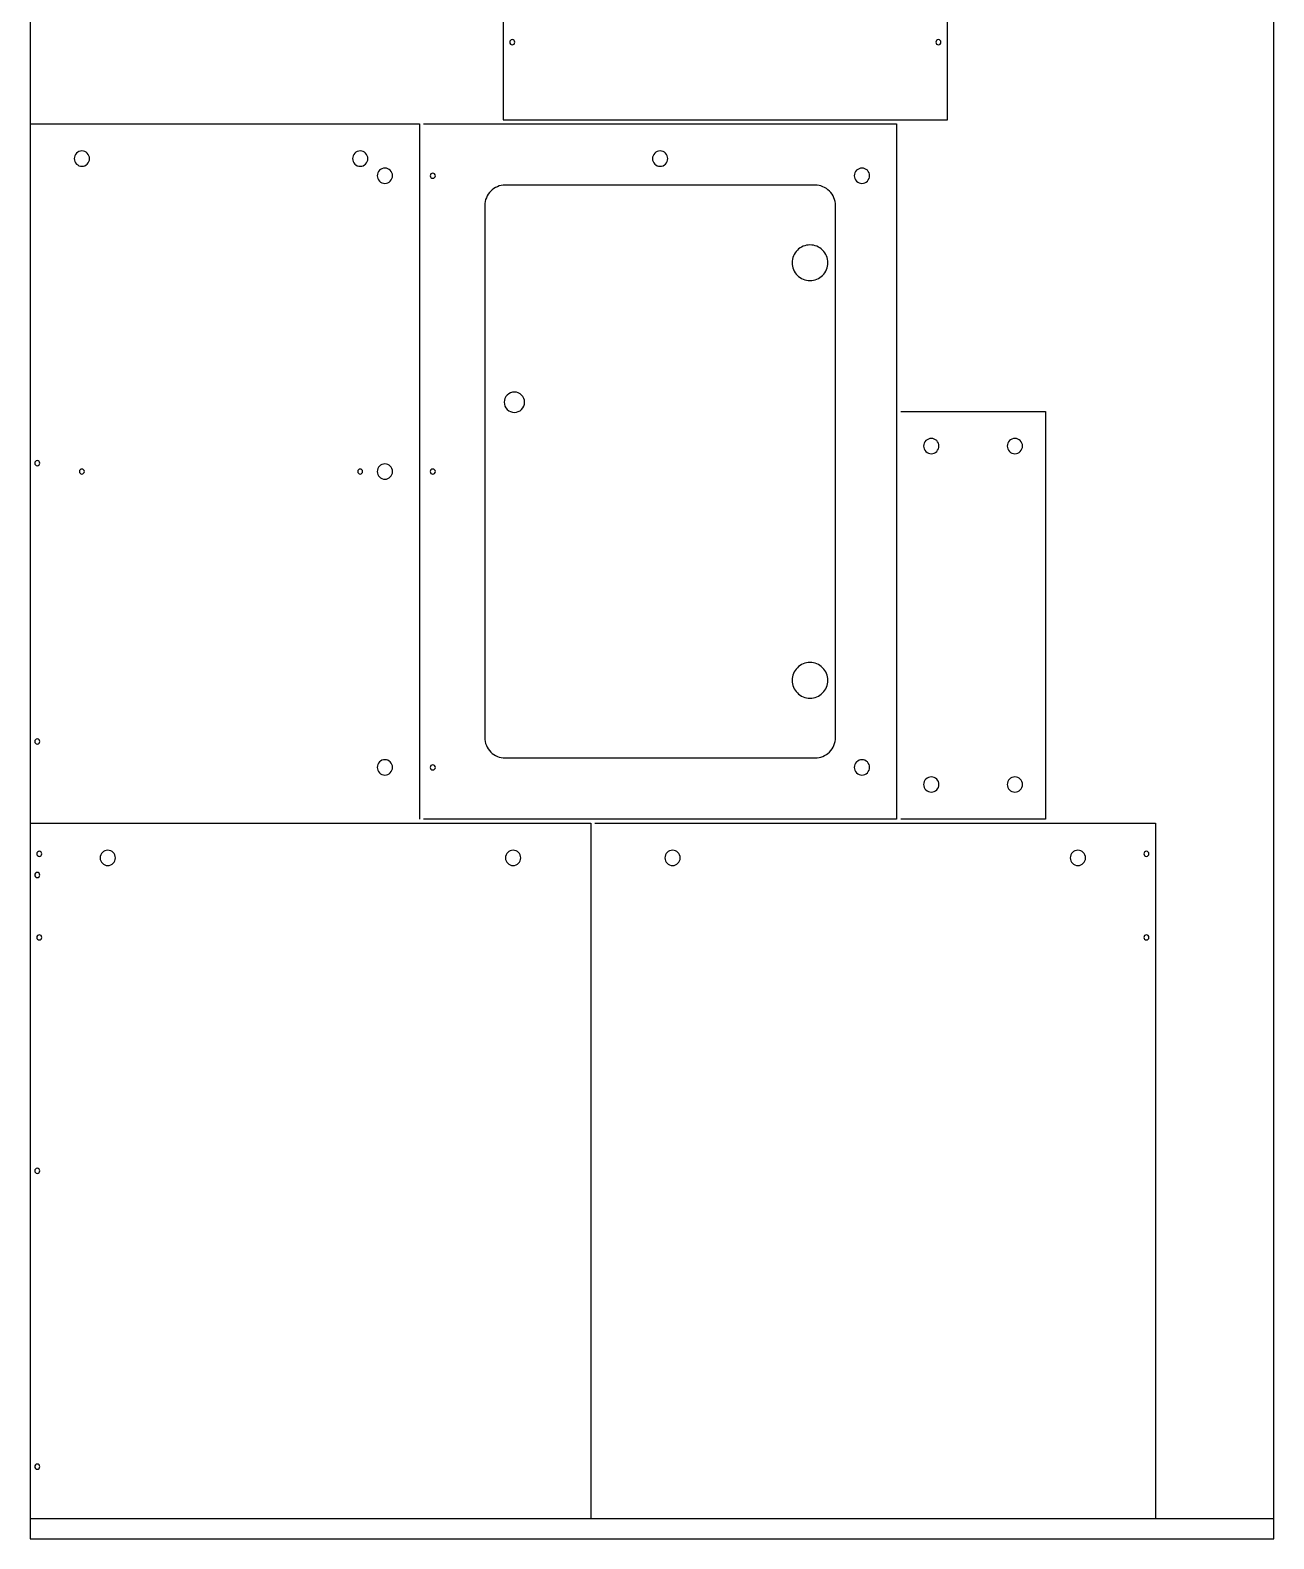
# Model space of a CAD drawing. Extents: x -841 to 5116, y -506 to 2808.
# Drawn here: x 3757 to 4977, y 0 to 1480 of the extents above; entities that cross this region are included whole.
import ezdxf

# ---------------------------------------------------------------- set-up
doc = ezdxf.new("R2010")
doc.units = 0
doc.layers.add('DEFAULT_LAYER', color=1, linetype='CONTINUOUS')
doc.layers.add('DEFAULT_LAYER0', color=1, linetype='CONTINUOUS')

msp = doc.modelspace()

# ---------------------------------------------------------------- linework, layer by layer
at = {"layer": 'DEFAULT_LAYER'}
msp.add_lwpolyline([(3756.7, 0), (4976.7, 0), (4976.7, 2440), (3756.7, 2440)], close=True, dxfattribs=at)
for points in [[(4656.7, 1942), (3756.7, 1942), (3756.7, 1542), (4170.7, 1542, -0.415208), (4220.7, 1491.8), (4220.7, 1392), (4656.7, 1392)], [(4229.7, 1470.7, 0.414214), (4227.2, 1468.2, 0.414214), (4229.7, 1465.7, 0.414214), (4232.2, 1468.2, 0.414214)], [(4647.7, 1470.7, 0.414214), (4645.2, 1468.2, 0.414214), (4647.7, 1465.7, 0.414214), (4650.2, 1468.2, 0.414214)], [(3807.5, 1361.5, 0.414214), (3800, 1354, 0.414214), (3807.5, 1346.5, 0.414214), (3815, 1354, 0.414214)], [(4080.5, 1361.5, 0.414214), (4073, 1354, 0.414214), (4080.5, 1346.5, 0.414214), (4088, 1354, 0.414214)], [(4374.7, 1361.5, 0.414214), (4367.2, 1354, 0.414214), (4374.7, 1346.5, 0.414214), (4382.2, 1354, 0.414214)], [(4104.7, 1344.7, 0.414214), (4097.2, 1337.2, 0.414214), (4104.7, 1329.7, 0.414214), (4112.2, 1337.2, 0.414214)], [(4151.7, 1339.7, 0.414214), (4149.2, 1337.2, 0.414214), (4151.7, 1334.7, 0.414214), (4154.2, 1337.2, 0.414214)], [(4572.7, 1344.7, 0.414214), (4565.2, 1337.2, 0.414214), (4572.7, 1329.7, 0.414214), (4580.2, 1337.2, 0.414214)], [(4202.7, 786, 0.414214), (4222.7, 766), (4526.7, 766, 0.414214), (4546.7, 786), (4546.7, 1308, 0.414214), (4526.7, 1328), (4222.7, 1328, 0.414214), (4202.7, 1308)], [(4521.7, 1269.3, 0.414214), (4504.2, 1251.8, 0.414214), (4521.7, 1234.3, 0.414214), (4539.2, 1251.8, 0.414214)], [(4231.7, 1125, 0.414214), (4221.7, 1115, 0.414214), (4231.7, 1105, 0.414214), (4241.7, 1115, 0.414214)], [(4640.7, 1079.5, 0.414214), (4633.2, 1072, 0.414214), (4640.7, 1064.5, 0.414214), (4648.2, 1072, 0.414214)], [(4722.7, 1079.5, 0.414214), (4715.2, 1072, 0.414214), (4722.7, 1064.5, 0.414214), (4730.2, 1072, 0.414214)], [(4104.7, 1054.5, 0.414214), (4097.2, 1047, 0.414214), (4104.7, 1039.5, 0.414214), (4112.2, 1047, 0.414214)], [(3807.5, 1049.4, 0.414214), (3805.1, 1047, 0.414214), (3807.5, 1044.6, 0.414214), (3809.9, 1047, 0.414214)], [(4080.5, 1049.4, 0.414214), (4078.1, 1047, 0.414214), (4080.5, 1044.6, 0.414214), (4082.9, 1047, 0.414214)], [(4151.7, 1049.5, 0.414214), (4149.2, 1047, 0.414214), (4151.7, 1044.5, 0.414214), (4154.2, 1047, 0.414214)], [(4521.7, 859.7, 0.414214), (4504.2, 842.2, 0.414214), (4521.7, 824.7, 0.414214), (4539.2, 842.2, 0.414214)], [(4104.7, 764.3, 0.414214), (4097.2, 756.8, 0.414214), (4104.7, 749.3, 0.414214), (4112.2, 756.8, 0.414214)], [(4151.7, 759.3, 0.414214), (4149.2, 756.8, 0.414214), (4151.7, 754.3, 0.414214), (4154.2, 756.8, 0.414214)], [(4572.7, 764.3, 0.414214), (4565.2, 756.8, 0.414214), (4572.7, 749.3, 0.414214), (4580.2, 756.8, 0.414214)], [(4640.7, 747.5, 0.414214), (4633.2, 740, 0.414214), (4640.7, 732.5, 0.414214), (4648.2, 740, 0.414214)], [(4722.7, 747.5, 0.414214), (4715.2, 740, 0.414214), (4722.7, 732.5, 0.414214), (4730.2, 740, 0.414214)], [(3765.7, 674.5, 0.414214), (3763.2, 672, 0.414214), (3765.7, 669.5, 0.414214), (3768.2, 672, 0.414214)], [(3832.9, 675.5, 0.414214), (3825.4, 668, 0.414214), (3832.9, 660.5, 0.414214), (3840.4, 668, 0.414214)], [(4230.5, 675.5, 0.414214), (4223, 668, 0.414214), (4230.5, 660.5, 0.414214), (4238, 668, 0.414214)], [(4386.9, 675.5, 0.414214), (4379.4, 668, 0.414214), (4386.9, 660.5, 0.414214), (4394.4, 668, 0.414214)], [(4784.5, 675.5, 0.414214), (4777, 668, 0.414214), (4784.5, 660.5, 0.414214), (4792, 668, 0.414214)], [(4851.7, 674.5, 0.414214), (4849.2, 672, 0.414214), (4851.7, 669.5, 0.414214), (4854.2, 672, 0.414214)], [(3765.7, 592.5, 0.414214), (3763.2, 590, 0.414214), (3765.7, 587.5, 0.414214), (3768.2, 590, 0.414214)], [(4851.7, 592.5, 0.414214), (4849.2, 590, 0.414214), (4851.7, 587.5, 0.414214), (4854.2, 590, 0.414214)]]:
    msp.add_lwpolyline(points, format="xyb", close=True, dxfattribs=at)
for points in [[(3756.7, 1388), (4138.7, 1388), (4138.7, 706)], [(4142.7, 1388), (4606.7, 1388), (4606.7, 706), (4142.7, 706)], [(4610.7, 1106), (4752.7, 1106), (4752.7, 706), (4610.7, 706)], [(3756.7, 702), (4306.7, 702), (4306.7, 20)], [(3756.7, 20), (4976.7, 20)]]:
    msp.add_lwpolyline(points, dxfattribs=at)
msp.add_lwpolyline([(4310.7, 702, -0.000085), (4860.7, 702), (4860.7, 20)], format="xyb", dxfattribs=at)
at = {"layer": 'DEFAULT_LAYER0'}
for points in [[(3763.7, 1057.7, 0.414214), (3761.2, 1055.2, 0.414214), (3763.7, 1052.7, 0.414214), (3766.2, 1055.2, 0.414214)], [(3763.7, 784.7, 0.414214), (3761.2, 782.2, 0.414214), (3763.7, 779.7, 0.414214), (3766.2, 782.2, 0.414214)], [(3763.7, 653.7, 0.414214), (3761.2, 651.2, 0.414214), (3763.7, 648.7, 0.414214), (3766.2, 651.2, 0.414214)], [(3763.7, 363.5, 0.414214), (3761.2, 361, 0.414214), (3763.7, 358.5, 0.414214), (3766.2, 361, 0.414214)], [(3763.7, 73.3, 0.414214), (3761.2, 70.8, 0.414214), (3763.7, 68.3, 0.414214), (3766.2, 70.8, 0.414214)]]:
    msp.add_lwpolyline(points, format="xyb", close=True, dxfattribs=at)

doc.saveas('drawing.dxf')
